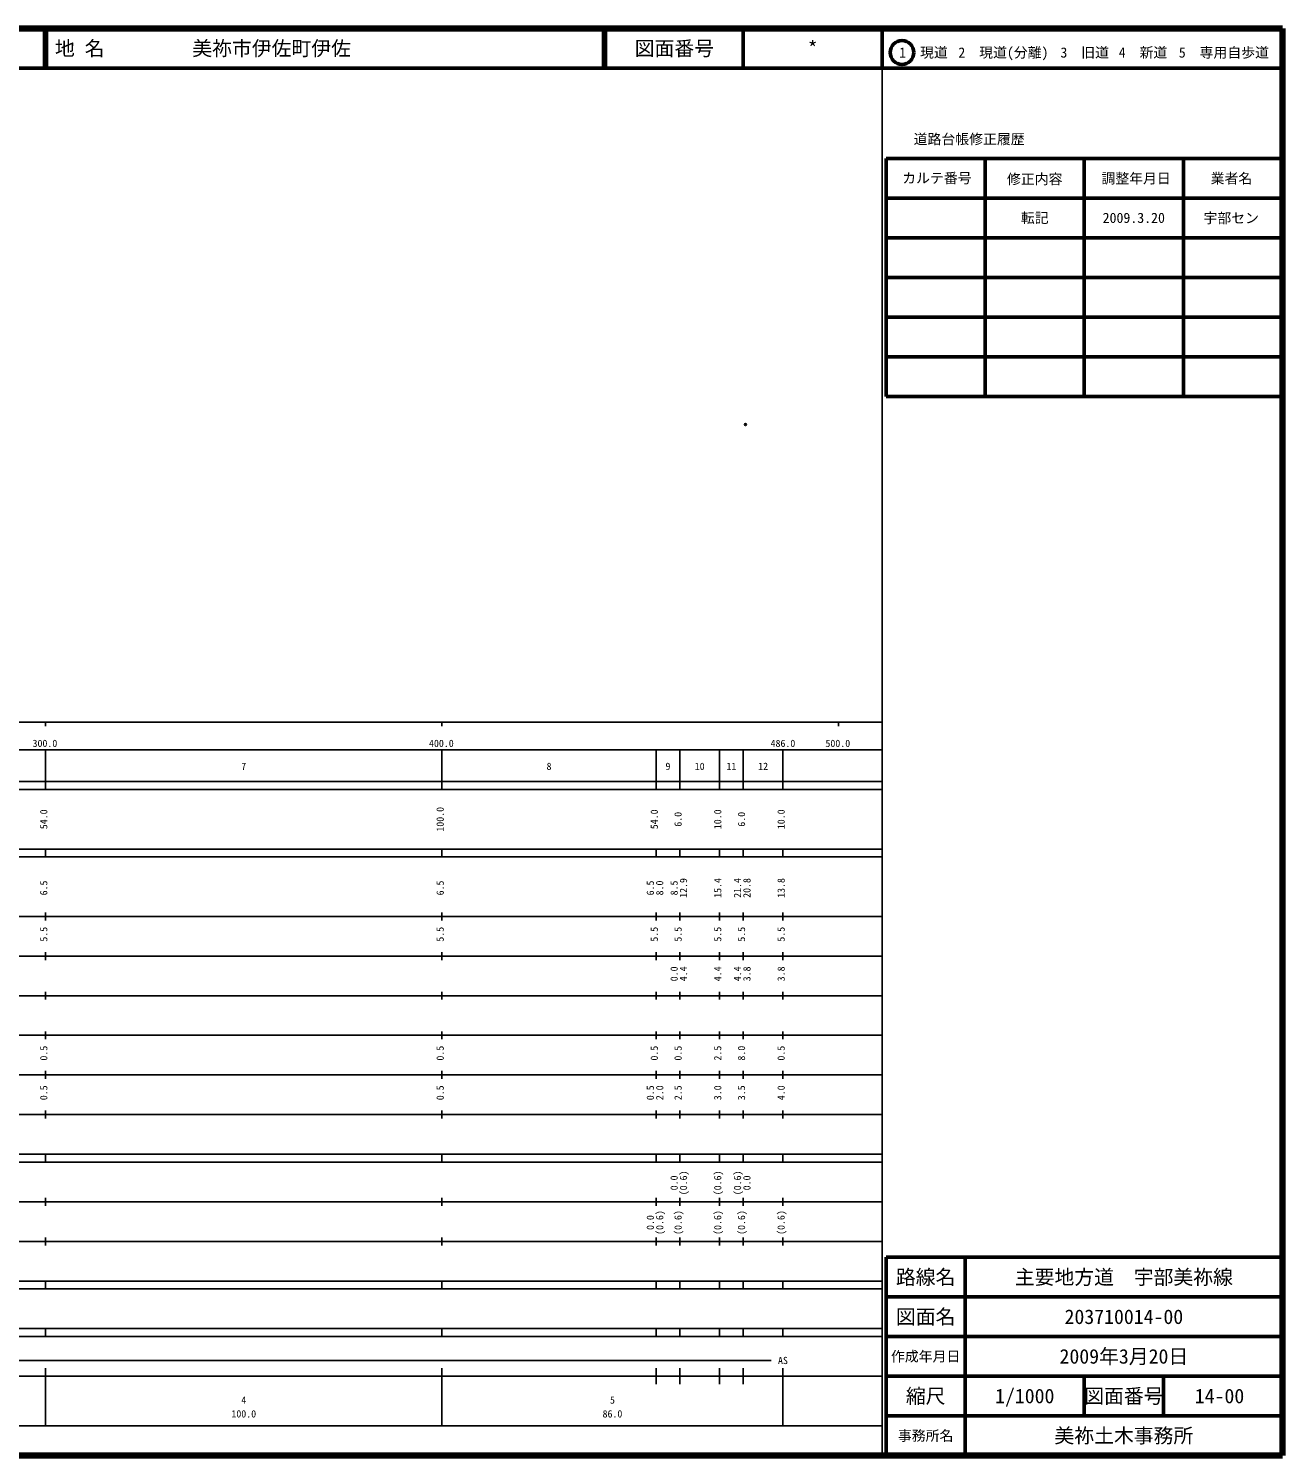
# Model space of a CAD drawing. Units: millimetres on the paper. Extents: x 40 to 680, y 20 to 380.
# Drawn here: x 363.7 to 680, y 20 to 380 of the extents above; entities that cross this region are included whole.
import ezdxf
from ezdxf.enums import TextEntityAlignment as Align

# ---------------------------------------------------------------- set-up
doc = ezdxf.new("R2010")
doc.units = ezdxf.units.MM
doc.header["$PDMODE"] = 32
doc.header["$PDSIZE"] = 0.5
doc.layers.add('M-OTRS', color=6, linetype='Continuous')
doc.layers.add('M-TTL-TXT', color=7, linetype='Continuous')
for name, color, linetype, lineweight in [('M-TTL', 2, 'Continuous', 140), ('M-TTL-BAND', 7, 'Continuous', 25), ('M-TTL-FRAM', 2, 'Continuous', 50), ('M-TTL-LINE', 7, 'Continuous', 50)]:
    doc.layers.add(name, color=color, linetype=linetype, lineweight=lineweight)
doc.styles.add('ＭＳ ゴシック', font='')
doc.styles.get('ＭＳ ゴシック').set_extended_font_data('MS Gothic')

msp = doc.modelspace()

# ---------------------------------------------------------------- linework, layer by layer
at = {"layer": 'M-OTRS'}
msp.add_point((544.526, 280.082), dxfattribs=at)
at = {"layer": 'M-TTL'}
for p, q in [((680, 380), (40, 380)), ((680, 20), (680, 380)), ((40, 20), (680, 20))]:
    msp.add_line(p, q, dxfattribs=at)
at = {"layer": 'M-TTL-BAND'}
for p, q in [((579, 20), (579, 370)), ((40, 205), (579, 205)), ((368, 205), (368, 204)), ((468, 205), (468, 204)), ((568, 205), (568, 204)), ((68, 198), (579, 198)), ((368, 188), (368, 198)), ((468, 188), (468, 198)), ((522, 188), (522, 198)), ((528, 188), (528, 198)), ((538, 188), (538, 198)), ((544, 188), (544, 198)), ((554, 188), (554, 198)), ((40, 190), (579, 190)), ((40, 188), (579, 188)), ((40, 173), (579, 173)), ((368, 171), (368, 173)), ((468, 171), (468, 173)), ((522, 171), (522, 173)), ((528, 171), (528, 173)), ((538, 171), (538, 173)), ((544, 171), (544, 173)), ((554, 171), (554, 173)), ((40, 171), (579, 171)), ((40, 156), (579, 156)), ((368, 155), (368, 157)), ((468, 155), (468, 157)), ((522, 155), (522, 157)), ((528, 155), (528, 157)), ((538, 155), (538, 157)), ((544, 155), (544, 157)), ((554, 155), (554, 157)), ((46, 146), (579, 146)), ((368, 145), (368, 147)), ((468, 145), (468, 147)), ((522, 145), (522, 147)), ((528, 145), (528, 147)), ((538, 145), (538, 147)), ((544, 145), (544, 147)), ((554, 145), (554, 147)), ((368, 135), (368, 137)), ((468, 135), (468, 137)), ((522, 135), (522, 137)), ((528, 135), (528, 137)), ((538, 135), (538, 137)), ((544, 135), (544, 137)), ((554, 135), (554, 137)), ((52, 136), (579, 136)), ((46, 126), (579, 126)), ((368, 125), (368, 127)), ((468, 125), (468, 127)), ((522, 125), (522, 127)), ((528, 125), (528, 127)), ((538, 125), (538, 127)), ((544, 125), (544, 127)), ((554, 125), (554, 127)), ((52, 116), (579, 116)), ((368, 115), (368, 117)), ((468, 115), (468, 117)), ((522, 115), (522, 117)), ((528, 115), (528, 117)), ((538, 115), (538, 117)), ((544, 115), (544, 117)), ((554, 115), (554, 117)), ((46, 106), (579, 106)), ((368, 105), (368, 107)), ((468, 105), (468, 107)), ((522, 105), (522, 107)), ((528, 105), (528, 107)), ((538, 105), (538, 107)), ((544, 105), (544, 107)), ((554, 105), (554, 107)), ((40, 96), (579, 96)), ((40, 94), (579, 94)), ((368, 94), (368, 96)), ((468, 94), (468, 96)), ((522, 94), (522, 96)), ((528, 94), (528, 96)), ((538, 94), (538, 96)), ((544, 94), (544, 96)), ((554, 94), (554, 96)), ((49, 84), (579, 84)), ((368, 83), (368, 85)), ((468, 83), (468, 85)), ((522, 83), (522, 85)), ((528, 83), (528, 85)), ((538, 83), (538, 85)), ((544, 83), (544, 85)), ((554, 83), (554, 85)), ((40, 74), (579, 74)), ((368, 73), (368, 75)), ((468, 73), (468, 75)), ((522, 73), (522, 75)), ((528, 73), (528, 75)), ((538, 73), (538, 75)), ((544, 73), (544, 75)), ((554, 73), (554, 75)), ((40, 64), (579, 64)), ((40, 62), (579, 62)), ((368, 62), (368, 64)), ((468, 62), (468, 64)), ((522, 62), (522, 64)), ((528, 62), (528, 64)), ((538, 62), (538, 64)), ((544, 62), (544, 64)), ((554, 62), (554, 64)), ((40, 52), (579, 52)), ((368, 50), (368, 52)), ((468, 50), (468, 52)), ((522, 50), (522, 52)), ((528, 50), (528, 52)), ((538, 50), (538, 52)), ((544, 50), (544, 52)), ((554, 50), (554, 52)), ((40, 50), (579, 50)), ((71, 44), (551, 44)), ((40, 40), (579, 40)), ((368, 27.5), (368, 42)), ((468, 27.5), (468, 42)), ((522, 38), (522, 42)), ((528, 38), (528, 42)), ((538, 38), (538, 42)), ((544, 38), (544, 42)), ((554, 27.5), (554, 42)), ((68, 27.5), (579, 27.5))]:
    msp.add_line(p, q, dxfattribs=at)
at = {"layer": 'M-TTL-FRAM'}
for p, q in [((580, 347.197), (580, 287.197)), ((580, 347.197), (680, 347.197)), ((580, 287.197), (680, 287.197)), ((680, 70), (580, 70)), ((580, 70), (580, 20))]:
    msp.add_line(p, q, dxfattribs=at)
at = {"layer": 'M-TTL-LINE'}
for p, q in [((367.75, 380), (367.75, 370)), ((368.25, 380), (368.25, 370)), ((508.747, 380), (508.747, 370)), ((509.247, 380), (509.247, 370)), ((543.997, 380), (543.997, 370)), ((579, 380), (579, 370)), ((40, 370), (680, 370)), ((605, 347.197), (605, 287.197)), ((630, 347.197), (630, 287.197)), ((655, 347.197), (655, 287.197)), ((580, 337.197), (680, 337.197)), ((580, 327.197), (680, 327.197)), ((580, 317.197), (680, 317.197)), ((580, 307.197), (680, 307.197)), ((580, 297.197), (680, 297.197)), ((600, 70), (600, 20)), ((680, 60), (580, 60)), ((680, 50), (580, 50)), ((680, 40), (580, 40)), ((630, 40), (630, 30)), ((650, 40), (650, 30)), ((680, 30), (580, 30))]:
    msp.add_line(p, q, dxfattribs=at)
msp.add_circle((584.031, 373.958), 3, dxfattribs=at)

# ---------------------------------------------------------------- texts
at = {"layer": 'M-TTL-BAND', "style": 'ＭＳ ゴシック'}
for s, p in [('300.0', (367.844, 198.195)), ('400.0', (467.844, 198.195)), ('486.0', (554, 198.195)), ('500.0', (567.844, 198.195)), ('7', (418, 192.405)), ('8', (495, 192.405)), ('9', (525, 192.405)), ('10', (533, 192.405)), ('11', (541, 192.405)), ('12', (549, 192.405)), ('AS', (554, 42.5)), ('4', (418, 32.523)), ('5', (511, 32.523)), ('100.0', (418, 29.033)), ('86.0', (511, 29.033))]:
    msp.add_text(s, height=1.833, dxfattribs=at).set_placement(p, align=Align.BOTTOM_CENTER)
for s, p in [('54.0', (369, 180.5)), ('100.0', (469, 180.5)), ('54.0', (523, 180.5)), ('6.0', (529, 180.5)), ('10.0', (539, 180.5)), ('6.0', (545, 180.5)), ('10.0', (555, 180.5)), ('6.5', (369, 163.174)), ('6.5', (469, 163.174)), ('6.5', (522, 163.174)), ('8.0', (524.37, 163.174)), ('8.5', (528, 163.174)), ('12.9', (530.37, 163.174)), ('15.4', (539, 163.174)), ('21.4', (544, 163.174)), ('20.8', (546.37, 163.174)), ('13.8', (555, 163.174)), ('5.5', (369, 151.5)), ('5.5', (469, 151.5)), ('5.5', (523, 151.5)), ('5.5', (529, 151.5)), ('5.5', (539, 151.5)), ('5.5', (545, 151.5)), ('5.5', (555, 151.5)), ('0.0', (528, 141.5)), ('4.4', (530.37, 141.5)), ('4.4', (539, 141.5)), ('4.4', (544, 141.5)), ('3.8', (546.37, 141.5)), ('3.8', (555, 141.5)), ('0.5', (369, 121.5)), ('0.5', (469, 121.5)), ('0.5', (523, 121.5)), ('0.5', (529, 121.5)), ('2.5', (539, 121.5)), ('8.0', (545, 121.5)), ('0.5', (555, 121.5)), ('0.5', (369, 111.5)), ('0.5', (469, 111.5)), ('0.5', (522, 111.5)), ('2.0', (524.37, 111.5)), ('2.5', (529, 111.5)), ('3.0', (539, 111.5)), ('3.5', (545, 111.5)), ('4.0', (555, 111.5)), ('0.0', (528, 88.764)), ('(0.6)', (530.37, 88.764)), ('(0.6)', (539, 88.764)), ('(0.6)', (544, 88.764)), ('0.0', (546.37, 88.764)), ('0.0', (522, 78.764)), ('(0.6)', (524.37, 78.764)), ('(0.6)', (529, 78.764)), ('(0.6)', (539, 78.764)), ('(0.6)', (545, 78.764)), ('(0.6)', (555, 78.764))]:
    msp.add_text(s, height=1.833, rotation=90, dxfattribs=at).set_placement(p, align=Align.BOTTOM_CENTER)
at = {"layer": 'M-TTL-TXT', "style": 'ＭＳ ゴシック'}
for s, p in [('地 名', (370.38, 375)), ('美祢市伊佐町伊佐', (405.024, 375))]:
    msp.add_text(s, height=3.666, dxfattribs=at).set_placement(p, align=Align.MIDDLE_LEFT)
for s, height, p in [('図面番号', 3.666, (526.622, 375)), ('*', 3.666, (561.497, 375)), ('1\u3000現道', 2.566, (589.448, 373.958)), ('2\u3000現道(分離)', 2.566, (609.619, 373.958)), ('3\u3000旧道', 2.566, (630.121, 373.958)), ('4\u3000新道', 2.566, (644.824, 373.958)), ('5\u3000専用自歩道', 2.566, (665.228, 373.958)), ('道路台帳修正履歴', 2.566, (600.968, 352.113)), ('カルテ番号', 2.566, (592.839, 342.277)), ('修正内容', 2.566, (617.509, 342.023)), ('調整年月日', 2.566, (643.089, 342.197)), ('業者名', 2.566, (667.134, 342.197)), ('転記', 2.566, (617.5, 332.245)), ('2009.3.20', 2.566, (642.5, 332.245)), ('宇部セン', 2.566, (667.077, 332.189)), ('路線名', 3.666, (590, 65)), ('路線名', 3.666, (590, 65)), ('主要地方道\u3000宇部美祢線', 3.666, (640, 65)), ('図面名', 3.666, (590, 55)), ('図面名', 3.666, (590, 55)), ('203710014-00', 3.666, (640, 55)), ('2009年3月20日', 3.666, (640, 45)), ('作成年月日', 2.566, (590, 45)), ('作成年月日', 2.566, (590, 45)), ('縮尺', 3.666, (590, 35)), ('縮尺', 3.666, (590, 35)), ('1/1000', 3.666, (615, 35)), ('図面番号', 3.666, (640, 35)), ('図面番号', 3.666, (640, 35)), ('14-00', 3.666, (664.125, 35)), ('事務所名', 2.566, (590, 25)), ('事務所名', 2.566, (590, 25)), ('美祢土木事務所', 3.666, (640, 25))]:
    msp.add_text(s, height=height, dxfattribs=at).set_placement(p, align=Align.MIDDLE_CENTER)

doc.saveas('drawing.dxf')
